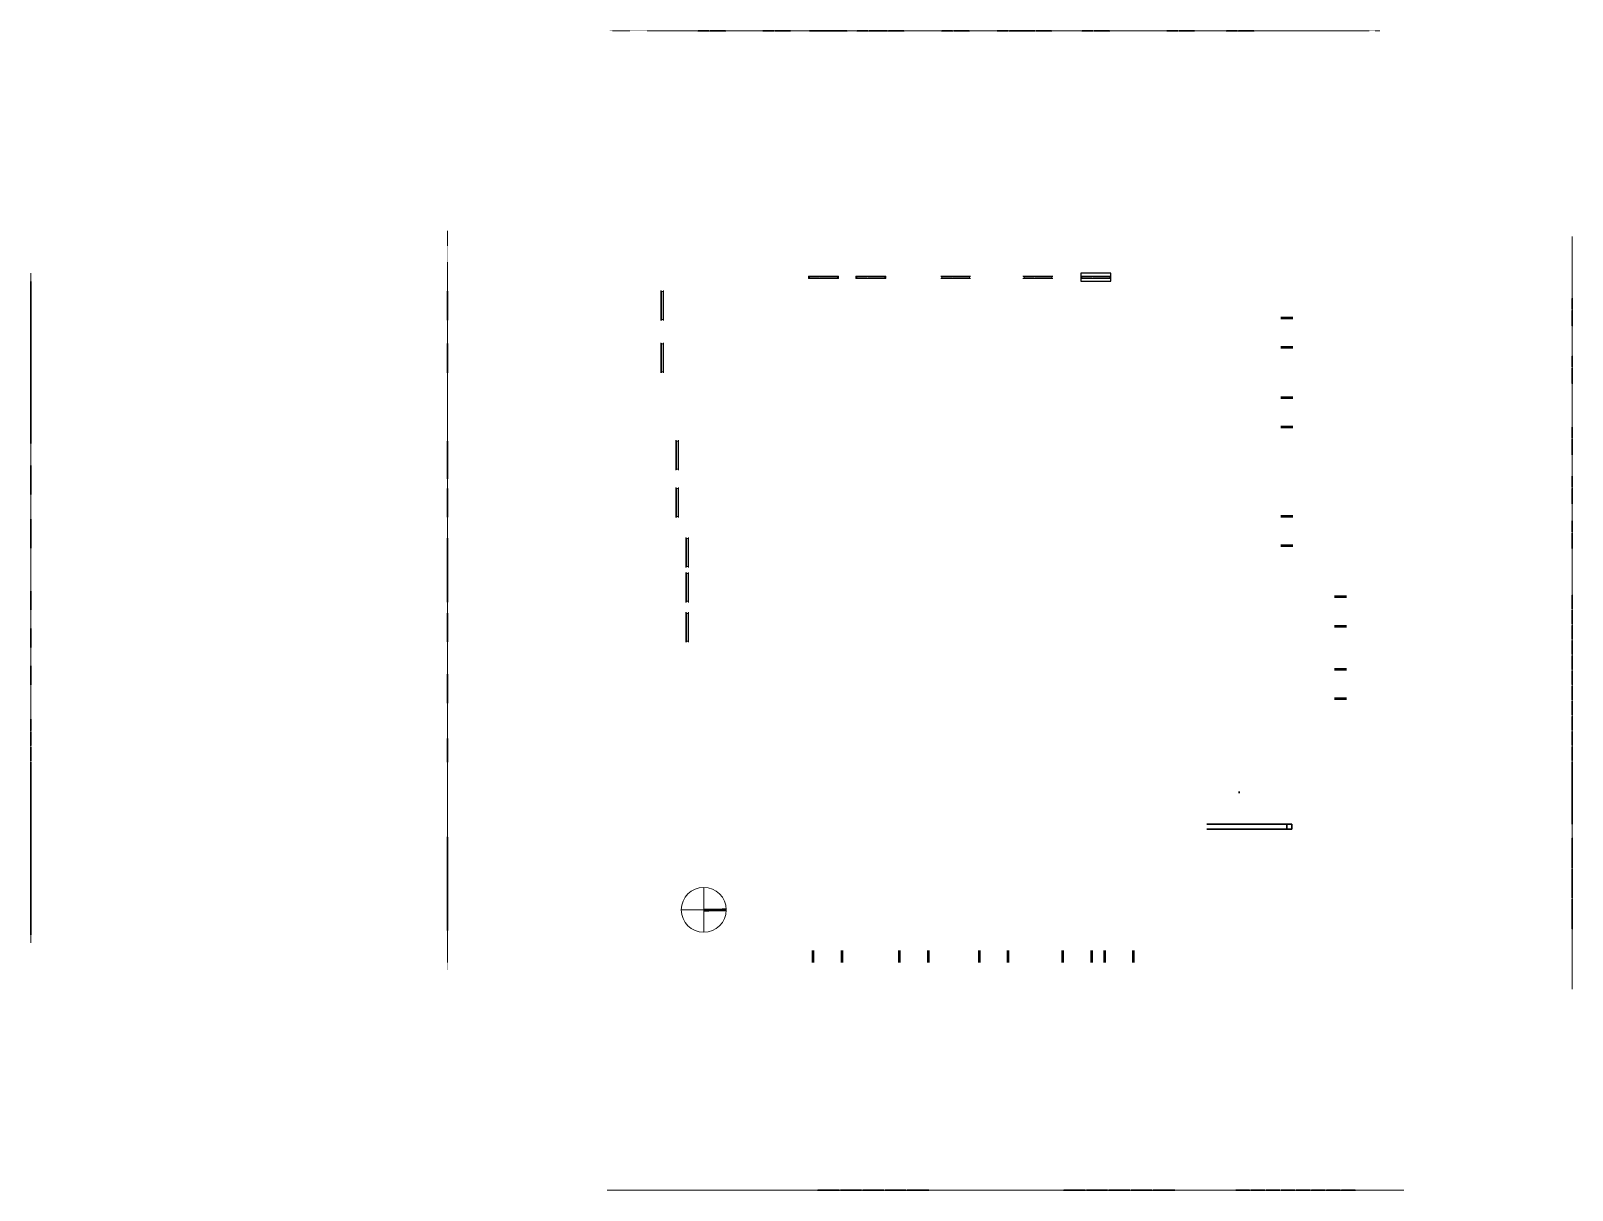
# Model space of a CAD drawing. Header units: inches. Extents: x -3048 to 2593, y -3508 to 2302.
# Drawn here: x -3048 to 660, y -487 to 2302 of the extents above; entities that cross this region are included whole.
import ezdxf

# ---------------------------------------------------------------- set-up
doc = ezdxf.new("R2010")
doc.units = ezdxf.units.IN
doc.header["$MEASUREMENT"] = 0
doc.linetypes.add('Dash 1_16_', pattern=[0.125, 0.0625, -0.0625])
doc.layers.add('3D-Walls', color=1, linetype='Continuous')
for name, color, linetype, lineweight in [('A-CLNG', 13, 'Continuous', 30), ('A-DOOR', 31, 'Continuous', 30), ('A-DOOR-FRAM', 31, 'Continuous', 13), ('A-DOOR-GLAZ', 31, 'Continuous', 50), ('A-FLOR', 140, 'Continuous', 30), ('A-GLAZ', 151, 'Continuous', 30), ('A-ROOF', 132, 'Continuous', 13), ('A-ROOF-OTLN', 132, 'Continuous', 9), ('C-BLDG-PADS', 91, 'Continuous', 30), ('C-NORTH', 7, 'Continuous', 13), ('C-TOPO', 7, 'Dash 1_16_', 9), ('L-SITE-WALL', 31, 'Continuous', 30), ('S-STRS-MBND', 31, 'Continuous', 30)]:
    doc.layers.add(name, color=color, linetype=linetype, lineweight=lineweight)
doc.layers.get('A-DOOR').off()

# ---------------------------------------------------------------- blocks, each defined once
blk = doc.blocks.new('Double-Glass 1 - 72_ x 84_-106700-Level 1 New')
at = {"layer": 'A-DOOR-GLAZ'}
for p, q in [((-35, 42.6), (-35, 13.8)), ((35, 13.8), (35, 42.6))]:
    blk.add_line(p, q, dxfattribs=at)
blk = doc.blocks.new('Golden Proportion - Wood 6_w-135343-Level 1 New')
at = {"layer": 'A-GLAZ', "lineweight": 20}
for p, q in [((-34.8, 3), (-36, 3)), ((-34.8, 1), (-34.8, 3)), ((-32.8, 2.5), (-34.8, 2.5)), ((-34.8, 2.5), (-34.8, 1)), ((-34.8, 1), (-32.8, 1)), ((-33.5, 1), (-34.8, 1)), ((-33.5, -3), (-33.5, 1)), ((-32.8, 1), (-32.8, 2.5)), ((-7.5, 2.5), (-9.5, 2.5)), ((-9.5, 2.5), (-9.5, 1)), ((-9.5, 1), (-7.5, 1)), ((-7.5, 1), (-7.5, 2.5)), ((34.7, 2.5), (32.7, 2.5)), ((32.7, 2.5), (32.7, 1)), ((32.7, 1), (34.7, 1)), ((34.7, 1), (33.5, 1)), ((33.5, 1), (33.5, -3)), ((34.7, 3), (34.7, 1)), ((36, 3), (34.7, 3)), ((34.7, 1), (34.7, 2.5)), ((-36, -3), (-33.5, -3)), ((33.5, -3), (36, -3))]:
    blk.add_line(p, q, dxfattribs=at)
at = {"layer": 'A-GLAZ', "lineweight": 9}
for p, q in [((34.7, 3), (-34.8, 3)), ((-32.8, 2.5), (-9.5, 2.5)), ((-9.5, 1), (-32.8, 1)), ((-7.5, 2.5), (32.7, 2.5)), ((32.7, 1), (-7.5, 1)), ((-33.5, -3), (33.5, -3))]:
    blk.add_line(p, q, dxfattribs=at)
at = {"layer": 'A-GLAZ', "lineweight": 30}
for p, q in [((-9.5, 2), (-32.8, 2)), ((-32.8, 2), (-32.8, 1.5)), ((-32.8, 1.5), (-9.5, 1.5)), ((-9.5, 1.5), (-9.5, 2)), ((32.7, 2), (-7.5, 2)), ((-7.5, 2), (-7.5, 1.5)), ((-7.5, 1.5), (32.7, 1.5)), ((32.7, 1.5), (32.7, 2))]:
    blk.add_line(p, q, dxfattribs=at)
blk = doc.blocks.new('Golden Proportion - Wood 6_w-V3-Level 1 New')
at = {"layer": 'A-GLAZ', "lineweight": 20}
for p, q in [((-34.8, 3), (-36, 3)), ((-36, 3), (-36, -3)), ((-34.8, 1), (-34.8, 3)), ((-32.8, 2.5), (-34.8, 2.5)), ((-34.8, 2.5), (-34.8, 1)), ((-34.8, 1), (-32.8, 1)), ((-33.5, 1), (-34.8, 1)), ((-33.5, -3), (-33.5, 1)), ((-32.8, 1), (-32.8, 2.5)), ((-7.5, 2.5), (-9.5, 2.5)), ((-9.5, 2.5), (-9.5, 1)), ((-9.5, 1), (-7.5, 1)), ((-7.5, 1), (-7.5, 2.5)), ((34.7, 2.5), (32.7, 2.5)), ((32.7, 2.5), (32.7, 1)), ((32.7, 1), (34.7, 1)), ((34.7, 1), (33.5, 1)), ((33.5, 1), (33.5, -3)), ((34.7, 3), (34.7, 1)), ((36, 3), (34.7, 3)), ((34.7, 1), (34.7, 2.5)), ((36, -3), (36, 3)), ((-36, -3), (-33.5, -3)), ((33.5, -3), (36, -3))]:
    blk.add_line(p, q, dxfattribs=at)
at = {"layer": 'A-GLAZ', "lineweight": 9}
for p, q in [((34.7, 3), (-34.8, 3)), ((-32.8, 2.5), (-9.5, 2.5)), ((-9.5, 1), (-32.8, 1)), ((-7.5, 2.5), (32.7, 2.5)), ((32.7, 1), (-7.5, 1)), ((-33.5, -3), (33.5, -3))]:
    blk.add_line(p, q, dxfattribs=at)
at = {"layer": 'A-GLAZ', "lineweight": 30}
for p, q in [((-9.5, 2), (-32.8, 2)), ((-32.8, 2), (-32.8, 1.5)), ((-32.8, 1.5), (-9.5, 1.5)), ((-9.5, 1.5), (-9.5, 2)), ((32.7, 2), (-7.5, 2)), ((-7.5, 2), (-7.5, 1.5)), ((-7.5, 1.5), (32.7, 1.5)), ((32.7, 1.5), (32.7, 2))]:
    blk.add_line(p, q, dxfattribs=at)
blk = doc.blocks.new('Golden Proportion - Wood 6_w-136416-Section 2')
at = {"layer": 'A-GLAZ', "color": 50}
for p, q in [((-322.2, 199.2), (-322.2, 157.3)), ((-322.2, 199.2), (-252.7, 199.2)), ((-320.2, 159.3), (-320.2, 197.2)), ((-320.2, 197.2), (-279.9, 197.2)), ((-279.9, 197.2), (-279.9, 159.3)), ((-277.9, 159.3), (-277.9, 197.2)), ((-277.9, 197.2), (-254.7, 197.2)), ((-254.7, 197.2), (-254.7, 159.3)), ((-252.7, 157.3), (-252.7, 199.2)), ((-322.2, 157.3), (-252.7, 157.3)), ((-279.9, 159.3), (-320.2, 159.3)), ((-254.7, 159.3), (-277.9, 159.3))]:
    blk.add_line(p, q, dxfattribs=at)
blk = doc.blocks.new('Golden Proportion - Wood 4_w-136637-Section 2')
at = {"layer": 'A-GLAZ', "color": 50}
for p, q in [((-20.2, 184.4), (-20.2, 157.2)), ((-20.2, 184.4), (25.3, 184.4)), ((-20.2, 157.2), (25.3, 157.2)), ((-18.2, 159.3), (-18.2, 182.4)), ((-18.2, 182.4), (7.3, 182.4)), ((7.3, 159.3), (-18.2, 159.3)), ((7.3, 182.4), (7.3, 159.3)), ((9.3, 159.3), (9.3, 182.4)), ((9.3, 182.4), (23.3, 182.4)), ((23.3, 159.3), (9.3, 159.3)), ((23.3, 182.4), (23.3, 159.3)), ((25.3, 157.2), (25.3, 184.4))]:
    blk.add_line(p, q, dxfattribs=at)
blk = doc.blocks.new('Golden Proportion - Wood 6_w-135343-South')
at = {"layer": 'A-GLAZ', "color": 8}
for p, q in [((-741.2, 55.2), (-741.2, 13.2)), ((-741.2, 55.2), (-671.7, 55.2)), ((-739.2, 15.2), (-739.2, 53.2)), ((-739.2, 53.2), (-698.9, 53.2)), ((-698.9, 53.2), (-698.9, 15.2)), ((-696.9, 15.2), (-696.9, 53.2)), ((-696.9, 53.2), (-673.7, 53.2)), ((-673.7, 53.2), (-673.7, 15.2)), ((-671.7, 13.2), (-671.7, 55.2)), ((-741.2, 13.2), (-671.7, 13.2)), ((-698.9, 15.2), (-739.2, 15.2)), ((-673.7, 15.2), (-696.9, 15.2))]:
    blk.add_line(p, q, dxfattribs=at)
blk = doc.blocks.new('Double-Glass 1 - 72_ x 84_-106700-West')
at = {"layer": 'A-DOOR-FRAM', "color": 8}
for p in [(-673.9, 0), (-672.9, 87)]:
    blk.add_line(p, (-673.9, 87), dxfattribs=at)

msp = doc.modelspace()

# ---------------------------------------------------------------- linework, layer by layer
at = {"layer": '3D-Walls'}
msp.add_lwpolyline([(-522, 1699.7), (-450, 1699.7), (-450, 1719.2), (-522, 1719.2)], close=True, dxfattribs=at)
at = {"layer": 'A-CLNG', "extrusion": (-1, 0, 6.12323e-17)}
for p, q in [((-3048.4, 1309.5, 111.1), (-3048.4, 1699, 111.1)), ((-3048.4, 1320.9, 234.6), (-3048.4, 1698.9, 234.6)), ((-3048.4, 1698.9, 232.3), (-3048.4, 1309.4, 232.3)), ((-3048.4, 1698.9, 107.9), (-3048.4, 1309.5, 107.9)), ((-3048.4, 127.2, 107.9), (-3048.4, 523.1, 107.1)), ((-3048.4, 523, 111.1), (-3048.4, 127.2, 111.1))]:
    msp.add_line(p, q, dxfattribs=at)
at = {"layer": 'A-FLOR', "extrusion": (-1, 0, 6.12323e-17)}
for p, q in [((-3048.4, 1699, 120.1), (-3048.4, 1309.4, 120.1)), ((-3048.4, 1699, 117.1), (-3048.4, 1309.4, 117.1)), ((-3048.4, 542.9, 120.1), (-3048.4, 127.2, 120.1)), ((-3048.4, 542.7, 121), (-3048.4, 542.7, 111.1)), ((-3048.4, 127.2, 117.1), (-3048.4, 523.1, 117.1))]:
    msp.add_line(p, q, dxfattribs=at)
at = {"layer": 'A-FLOR', "extrusion": (1, 0, -1.83697e-16)}
for p, q in [((659.8, 393.5, 113.3), (659.8, 543.5, 113.3)), ((659.8, 393.5, 106.7), (659.8, 543.5, 106.7)), ((659.8, 393.5, 100.1), (659.8, 543.5, 100.1)), ((659.8, 393.5, 93.4), (659.8, 543.5, 93.4)), ((659.8, 393.5, 86.8), (659.8, 543.5, 86.8)), ((659.8, 393.5, 80.2), (659.8, 543.5, 80.2)), ((659.8, 393.5, 73.6), (659.8, 543.5, 73.6)), ((659.8, 393.5, 67), (659.8, 543.5, 67)), ((659.8, 393.5, 60.4), (659.8, 543.5, 60.4)), ((659.8, 393.5, 53.8), (659.8, 543.5, 53.8)), ((659.8, 393.5, 47.1), (659.8, 543.5, 47.1)), ((659.8, 393.5, 40.5), (659.8, 543.5, 40.5)), ((659.8, 393.5, 33.9), (659.8, 543.5, 33.9)), ((659.8, 393.5, 27.3), (659.8, 543.5, 27.3)), ((659.8, 393.5, 20.7), (659.8, 543.5, 20.7)), ((659.8, 393.5, 13.1), (659.8, 543.5, 13.1)), ((659.8, 393.5, 6.5), (659.8, 543.5, 6.5)), ((659.8, 393.5, 121), (659.8, 543.5, 121))]:
    msp.add_line(p, q, dxfattribs=at)
at = {"layer": 'A-GLAZ', "extrusion": (-1, 0, 6.12323e-17)}
for p, q in [((-3048.4, 1296, 156.2), (-3048.4, 1296, 200.5)), ((-3048.4, 1293, 200.5), (-3048.4, 1293, 156.2)), ((-2046.3, 599.9, 247.5), (-2046.3, 582.6, 247.5)), ((-2046.3, 582.6, 230), (-2046.3, 599.7, 230)), ((-2046.3, 599.7, 226.8), (-2046.3, 542.7, 226.8)), ((-2046.3, 582.6, 247.5), (-2046.3, 582.6, 230)), ((-2046.3, 576.7, 310.8), (-2046.3, 542.7, 310.8)), ((-2046.3, 546.2, 307.4), (-2046.3, 572.8, 307.4)), ((-2046.3, 552.1, 290.1), (-2046.3, 546.2, 290.1)), ((-2046.3, 548.1, 286.7), (-2046.3, 542.7, 286.7)), ((-2046.3, 546.2, 290.1), (-2046.3, 546.2, 307.4)), ((-2046.3, 544.7, 310.8), (-2046.3, 544.7, 286.7))]:
    msp.add_line(p, q, dxfattribs=at)
at = {"layer": 'A-GLAZ', "extrusion": (0, 1, -1.83697e-16), "elevation": 2302.4}
for points in [[(1417.2, 197.5), (1443.3, 197.5), (1443.3, 159.1), (1417.2, 159.1)], [(1377.1, 197.5), (1414.2, 197.5), (1414.2, 159.1), (1377.1, 159.1)], [(1261.1, 197.5), (1287.1, 197.5), (1287.1, 159.1), (1261.1, 159.1)], [(1221, 197.5), (1258.1, 197.5), (1258.1, 159.1), (1221, 159.1)], [(1148.9, 76.2), (1174.9, 76.2), (1174.9, 37.8), (1148.9, 37.8)], [(1125, 197.5), (1151, 197.5), (1151, 159.1), (1125, 159.1)], [(1108.7, 76.2), (1145.9, 76.2), (1145.9, 37.8), (1108.7, 37.8)], [(1084.9, 197.5), (1122, 197.5), (1122, 159.1), (1084.9, 159.1)], [(1034.7, 76.2), (1060.7, 76.2), (1060.7, 37.8), (1034.7, 37.8)], [(994.6, 76.2), (1031.7, 76.2), (1031.7, 37.8), (994.6, 37.8)], [(988.2, 197.5), (1014.2, 197.5), (1014.2, 159.1), (988.2, 159.1)], [(948.1, 197.5), (985.2, 197.5), (985.2, 159.1), (948.1, 159.1)], [(830.8, 197.5), (856.8, 197.5), (856.8, 159.1), (830.8, 159.1)], [(830.8, 76.2), (856.8, 76.2), (856.8, 37.8), (830.8, 37.8)], [(790.7, 197.5), (827.8, 197.5), (827.8, 159.1), (790.7, 159.1)], [(790.7, 76.2), (827.8, 76.2), (827.8, 37.8), (790.7, 37.8)], [(697.2, 197.5), (723.3, 197.5), (723.3, 159.1), (697.2, 159.1)], [(657.1, 197.5), (694.2, 197.5), (694.2, 159.1), (657.1, 159.1)], [(632.6, 76.2), (658.6, 76.2), (658.6, 37.8), (632.6, 37.8)], [(592.5, 76.2), (629.6, 76.2), (629.6, 37.8), (592.5, 37.8)], [(493.1, 197.5), (519.1, 197.5), (519.1, 159.1), (493.1, 159.1)], [(493.1, 76.2), (519.1, 76.2), (519.1, 37.8), (493.1, 37.8)], [(453, 197.5), (490.1, 197.5), (490.1, 159.1), (453, 159.1)], [(453, 76.2), (490.1, 76.2), (490.1, 37.8), (453, 37.8)], [(289.1, 197.5), (315.1, 197.5), (315.1, 159.1), (289.1, 159.1)], [(249, 197.5), (286.1, 197.5), (286.1, 159.1), (249, 159.1)], [(146, 197.5), (172, 197.5), (172, 159.1), (146, 159.1)], [(105.9, 197.5), (143, 197.5), (143, 159.1), (105.9, 159.1)]]:
    msp.add_lwpolyline(points, close=True, dxfattribs=at)
at = {"layer": 'A-GLAZ', "extrusion": (-1, 0, 6.12323e-17)}
for points, elevation in [([(-1657.8, 157.9), (-1631.8, 157.9), (-1631.8, 196.3), (-1657.8, 196.3)], 3048.4), ([(-1628.8, 157.9), (-1591.7, 157.9), (-1591.7, 196.3), (-1628.8, 196.3)], 3048.4), ([(-1519, 157.9), (-1492.9, 157.9), (-1492.9, 196.3), (-1519, 196.3)], 3048.4), ([(-1489.9, 157.9), (-1453, 157.9), (-1453, 196.3), (-1489.9, 196.3)], 3048.4), ([(-1347.9, 196.3), (-1321.8, 196.3), (-1321.8, 157.9), (-1347.9, 157.9)], 3048.4), ([(-646.2, 247.5), (-618.9, 247.5), (-618.9, 230), (-646.2, 230)], 3048.4), ([(-615.5, 247.5), (-582.6, 247.5), (-582.6, 230), (-615.5, 230)], 3048.4), ([(-579.2, 247.5), (-546.2, 247.5), (-546.2, 230), (-579.2, 230)], 3048.4), ([(-579.2, 230), (-546.2, 230), (-546.2, 247.5), (-579.2, 247.5)], 2046.3), ([(-359.5, 159.1), (-288, 159.1), (-288, 224), (-359.5, 206.3)], 3048.4), ([(-362.5, 208.6), (-362.5, 156.2), (-137.8, 156.2), (-137.8, 264.7)], 2046.3), ([(-359.5, 206.3), (-359.5, 159.1), (-288, 159.1), (-288, 224)], 2046.3), ([(-285, 159.1), (-215.3, 159.1), (-215.3, 242.3), (-285, 224.9)], 3048.4), ([(-285, 159.1), (-215.3, 159.1), (-215.3, 242.3), (-285, 224.9)], 2046.3), ([(-212.3, 243), (-212.3, 159.1), (-140.8, 159.1), (-140.8, 260.9)], 3048.4), ([(-212.3, 159.1), (-140.8, 159.1), (-140.8, 260.9), (-212.3, 243)], 2046.3)]:
    msp.add_lwpolyline(points, close=True, dxfattribs=dict(at, elevation=elevation))
at = {"layer": 'A-GLAZ', "extrusion": (1, 0, -1.83697e-16), "elevation": 659.8}
for points in [[(1632.6, 157.7), (1658.6, 157.7), (1658.6, 196.3), (1632.6, 196.3)], [(1592.5, 157.7), (1629.6, 157.7), (1629.6, 196.3), (1592.5, 196.3)], [(1493.7, 157.7), (1519.7, 157.7), (1519.7, 196.3), (1493.7, 196.3)], [(1453.6, 157.7), (1490.7, 157.7), (1490.7, 196.3), (1453.6, 196.3)], [(1322.6, 157.7), (1348.6, 157.7), (1348.6, 196.3), (1322.6, 196.3)], [(1282.5, 157.7), (1319.6, 157.7), (1319.6, 196.3), (1282.5, 196.3)], [(1204.6, 157.7), (1230.6, 157.7), (1230.6, 196.3), (1204.6, 196.3)], [(1164.5, 157.7), (1201.6, 157.7), (1201.6, 196.3), (1164.5, 196.3)], [(1097.1, 157.7), (1123.1, 157.7), (1123.1, 196.3), (1097.1, 196.3)], [(1057, 157.7), (1094.1, 157.7), (1094.1, 196.3), (1057, 196.3)], [(911.7, 289.9), (944.8, 289.9), (944.8, 307.4), (911.7, 307.4)], [(875.2, 289.9), (908.3, 289.9), (908.3, 307.4), (875.2, 307.4)], [(838.7, 289.9), (871.8, 289.9), (871.8, 307.4), (838.7, 307.4)], [(802.3, 289.9), (835.3, 289.9), (835.3, 307.4), (802.3, 307.4)], [(765.8, 289.9), (798.9, 289.9), (798.9, 307.4), (765.8, 307.4)], [(729.3, 289.9), (762.4, 289.9), (762.4, 307.4), (729.3, 307.4)], [(692.8, 289.9), (725.9, 289.9), (725.9, 307.4), (692.8, 307.4)], [(656.3, 289.9), (689.4, 289.9), (689.4, 307.4), (656.3, 307.4)], [(619.9, 289.9), (652.9, 289.9), (652.9, 307.4), (619.9, 307.4)], [(583.4, 289.9), (616.5, 289.9), (616.5, 307.4), (583.4, 307.4)], [(546.9, 289.9), (580, 289.9), (580, 307.4), (546.9, 307.4)], [(288.8, 158.9), (360.2, 158.9), (360.2, 206.1), (288.8, 224)], [(216, 158.9), (285.8, 158.9), (285.8, 224.9), (216, 242.3)], [(141.6, 158.9), (213, 158.9), (213, 243), (141.6, 260.9)]]:
    msp.add_lwpolyline(points, close=True, dxfattribs=at)
at = {"layer": 'A-GLAZ', "extrusion": (-1, 0, 6.12323e-17), "elevation": 3048.4}
for points in [[(-1309.5, 196.3), (-1318.9, 196.3), (-1318.9, 157.9), (-1309.5, 157.9)], [(-572.8, 307.4), (-546.2, 307.4), (-546.2, 290.1), (-552.1, 290.1)]]:
    msp.add_lwpolyline(points, dxfattribs=at)
at = {"layer": 'A-GLAZ', "extrusion": (0, -1, 6.12323e-17), "elevation": 487.1}
for points in [[(-1155.1, 123.1), (-1103.3, 123.1), (-1103.3, 214.2), (-1155.1, 214.2)], [(-1100.3, 123.1), (-1050, 123.1), (-1050, 214.2), (-1100.3, 214.2)], [(-1047, 123.1), (-996.4, 123.1), (-996.4, 214.2), (-1047, 214.2)], [(-993.4, 123.1), (-943.1, 123.1), (-943.1, 214.2), (-993.4, 214.2)], [(-940.1, 123.1), (-888.3, 123.1), (-888.3, 214.2), (-940.1, 214.2)], [(-563.4, 123.1), (-511.5, 123.1), (-511.5, 214.2), (-563.4, 214.2)], [(-508.5, 123.1), (-458.2, 123.1), (-458.2, 214.2), (-508.5, 214.2)], [(-455.2, 123.1), (-404.6, 123.1), (-404.6, 214.2), (-455.2, 214.2)], [(-401.6, 123.1), (-351.3, 123.1), (-351.3, 214.2), (-401.6, 214.2)], [(-348.3, 123.1), (-296.5, 123.1), (-296.5, 214.2), (-348.3, 214.2)], [(-149.3, 289.9), (-116.2, 289.9), (-116.2, 307.4), (-149.3, 307.4)], [(-113, 289.9), (-79.9, 289.9), (-79.9, 307.4), (-113, 307.4)], [(-76.7, 289.9), (-43.7, 289.9), (-43.7, 307.4), (-76.7, 307.4)], [(-40.3, 289.9), (-7.2, 289.9), (-7.2, 307.4), (-40.3, 307.4)], [(-4, 289.9), (29.1, 289.9), (29.1, 307.4), (-4, 307.4)], [(32.3, 289.9), (65.3, 289.9), (65.3, 307.4), (32.3, 307.4)], [(68.5, 289.9), (101.6, 289.9), (101.6, 307.4), (68.5, 307.4)], [(104.8, 289.9), (137.9, 289.9), (137.9, 307.4), (104.8, 307.4)]]:
    msp.add_lwpolyline(points, close=True, dxfattribs=at)
at = {"layer": 'A-ROOF', "extrusion": (0, 1, -1.83697e-16)}
for p, q in [((-335.9, 2302.4, 330.5), (-302.8, 2302.4, 372.1)), ((-302.8, 2302.4, 360.1), (-326.3, 2302.4, 330.5)), ((84, 2302.4, 633.4), (-302.8, 2302.4, 657.3)), ((83.8, 2302.4, 519.3), (-302.8, 2302.4, 543.4)), ((-302.6, 2302.4, 546.3), (84, 2302.4, 522.2)), ((83.9, 2302.4, 432), (171.3, 2302.4, 322.8)), ((171.3, 2302.4, 310.8), (83.9, 2302.4, 420.1)), ((171.3, 2302.4, 322.8), (171.3, 2302.4, 310.8))]:
    msp.add_line(p, q, dxfattribs=at)
at = {"layer": 'A-ROOF', "extrusion": (1, 0, -1.83697e-16)}
for p, q in [((659.8, 1807.9), (659.8, -3.1)), ((659.8, 1011.1, 519), (659.8, 1011.1, 546.1)), ((659.8, 1011.1, 546.1), (659.8, 963.5, 546.1)), ((659.8, 963.5, 522), (659.8, 1011.1, 522)), ((659.8, 978.5, 322.8), (659.8, 978.5, 432)), ((659.8, 978.5, 432), (659.8, 650.2, 432)), ((659.8, 963.5, 546.1), (659.8, 925.1, 525.2)), ((659.8, 925.1, 501.1), (659.8, 963.5, 522)), ((659.8, 963.5, 546.1), (659.8, 963.5, 519)), ((659.8, 925.1, 525.2), (659.8, 925.1, 522.2)), ((659.8, 925.1, 522.2), (659.8, 924.3, 516.7)), ((659.8, 913.4, 491.7), (659.8, 925.1, 491.7)), ((659.8, 925.1, 491.7), (659.8, 925.1, 498.1)), ((659.8, 925.1, 498.1), (659.8, 924.2, 492.6)), ((659.8, 925.1, 498.1), (659.8, 925.1, 522.2)), ((659.8, 924.3, 516.7), (659.8, 914.1, 516.7)), ((659.8, 924.3, 516.7), (659.8, 924.1, 492.6)), ((659.8, 924.2, 492.6), (659.8, 914.3, 492.6)), ((659.8, 914.3, 492.6), (659.8, 913.4, 498.1)), ((659.8, 914.1, 516.7), (659.8, 914.3, 492.6)), ((659.8, 914.1, 516.7), (659.8, 913.4, 522.2)), ((659.8, 913.4, 522.2), (659.8, 913.4, 525.2)), ((659.8, 913.4, 525.2), (659.8, 650.2, 657.1)), ((659.8, 650.2, 633.2), (659.8, 913.4, 501.1)), ((659.8, 913.4, 522.2), (659.8, 913.4, 491.7)), ((659.8, 650.2, 432), (659.8, 520.5, 322.8)), ((659.8, 650.2, 657.1), (659.8, 650.2, 630.2)), ((659.8, 543.5, 282), (659.8, 520.5, 262.6)), ((659.8, 520.5, 250.7), (659.8, 543.5, 270.1)), ((659.8, 520.5, 250.7), (659.8, 543.5, 250.7)), ((659.8, 520.5, 262.6), (659.8, 520.5, 250.7)), ((659.8, 393.5, 243), (659.8, 393.5, 254.9))]:
    msp.add_line(p, q, dxfattribs=at)
at = {"layer": 'A-ROOF', "extrusion": (-1, 0, 6.12323e-17)}
for p, q in [((-3048.4, 1010.3, 330.2), (-3048.4, 1719.4, 330.2)), ((-3048.4, 1289.9, 240), (-3048.4, 1719.4, 330.2)), ((-3048.4, 1719.3, 318.1), (-3048.4, 1719.4, 330.2)), ((-3048.4, 1719.3, 318.3), (-3048.4, 1289.9, 228.1)), ((-2046.3, 1719.2, 319.2), (-2046.3, 1719.2)), ((-2046.3, 1718.4, 330.5), (-2046.3, 1717.1, 330.2)), ((-2046.3, 1443.5, 330.2), (-2046.3, 1443.5, -2.1)), ((-3048.4, 1019.5, 228.1), (-3048.4, 1290.1, 228.1)), ((-3048.4, 1289.9, 232.5), (-3048.4, 1289.9, 240)), ((-3048.4, 668.8, 193.5), (-3048.4, 1019.4, 193.5)), ((-3048.4, 1019.4, 193.5), (-3048.4, 1019.4, 194.3)), ((-3048.4, 1010.4, 257.7), (-3048.4, 698.9, 257.7)), ((-3048.4, 1010.4, 543.4), (-3048.4, 1010.4, 546.3)), ((-3048.4, 1010.4, 546.3), (-3048.4, 962.8, 546.3)), ((-3048.4, 962.8, 546.3), (-3048.4, 924.4, 525.4)), ((-3048.4, 924.4, 525.4), (-3048.4, 924.4, 522.5)), ((-3048.4, 912.7, 522.5), (-3048.4, 912.7, 525.4)), ((-3048.4, 912.7, 525.4), (-3048.4, 649.4, 657.3)), ((-3048.4, 698.9, 250.7), (-3048.4, 698.9, 372.1)), ((-3048.4, 698.9, 372.1), (-3048.4, 649.4, 372.1)), ((-3048.4, 519.7, 262.8), (-3048.4, 698.9, 262.8)), ((-3048.4, 698.9, 250.7), (-3048.4, 519.7, 250.7)), ((-3048.4, 668.8, 193.5), (-3048.4, 668.8, 250.7)), ((-3048.4, 649.4, 654.3), (-3048.4, 649.4, 657.3)), ((-3048.4, 649.4, 432.2), (-3048.4, 519.7, 322.8)), ((-3048.4, 519.7, 310.8), (-3048.4, 649.4, 420.3)), ((-3048.4, 649.4, 372.1), (-3048.4, 519.7, 262.8)), ((-3048.4, 519.7, 310.8), (-3048.4, 542.7, 310.8)), ((-3048.4, 519.7, 322.8), (-3048.4, 519.7, 310.8)), ((-3048.4, 519.7, 250.7), (-3048.4, 519.7, 262.8))]:
    msp.add_line(p, q, dxfattribs=at)
at = {"layer": 'A-ROOF', "extrusion": (0, -1, 6.12323e-17)}
for p, q in [((-1661.8, -487.1), (255, -487.1)), ((-1245.2, -487.1, 277.8), (-1539.1, -487.1, 330)), ((-1539.1, -487.1, 330), (-1539.1, -487.1, 318.1)), ((-1539.1, -487.1, 330), (-1245.2, -487.1, 330)), ((-1503.3, -487.1, 311.7), (-1503.3, -487.1, 323.6)), ((-1479.2, -487.1, 307.4), (-1479.2, -487.1, 319.4)), ((-1254.1, -487.1, 267.3), (-1254.1, -487.1, 279.4)), ((-1245.2, -487.1, 265.8), (-1245.2, -487.1, 277.8)), ((-1245.2, -487.1, 277.8), (-1245.2, -487.1, 330)), ((-1245.2, -487.1, 330), (-336.3, -487.1, 330)), ((-339.4, -487.1, 326.2), (-1245.2, -487.1, 326.2)), ((-218.8, -487.1, 326.2), (-339.4, -487.1, 326.2)), ((-339.4, -487.1, 326.2), (-302.7, -487.1, 372.1)), ((-302.7, -487.1, 372.1), (-182.6, -487.1, 372.1)), ((-302.4, -487.1, 657.1), (-302.7, -487.1, 654.1)), ((84.1, -487.1, 633.2), (-302.4, -487.1, 657.1)), ((-218.8, -487.1, 314.2), (-218.8, -487.1, 326.2)), ((-182.6, -487.1, 322.8), (-182.6, -487.1, 432)), ((-182.6, -487.1, 432), (83.9, -487.1, 432)), ((83.9, -487.1, 432), (171.4, -487.1, 322.8)), ((83.9, -487.1, 630.2), (84.1, -487.1, 633.2))]:
    msp.add_line(p, q, dxfattribs=at)
at = {"layer": 'A-ROOF', "extrusion": (1, 0, -1.83697e-16), "elevation": 659.8}
for points in [[(1719.2, 318.1), (1011.1, 318.1), (1011.1, 330), (1719.2, 330)], [(978.5, 310.6), (520.5, 310.6), (520.5, 322.8), (978.5, 322.8)], [(459, 226.6), (459, 238.5), (108.5, 326.2), (108.5, 314.2)]]:
    msp.add_lwpolyline(points, close=True, dxfattribs=at)
at = {"layer": 'A-ROOF', "extrusion": (-1, 0, 6.12323e-17), "elevation": 3048.4}
msp.add_lwpolyline([(-458.3, 226.6), (-107.8, 314.5), (-107.8, 326.4), (-458.3, 238.7)], close=True, dxfattribs=at)
at = {"layer": 'A-ROOF', "extrusion": (0, -1, 6.12323e-17), "elevation": 487.1}
msp.add_lwpolyline([(-218.8, 314.2), (-1245.2, 314.2)], dxfattribs=at)
for points in [[(-218.8, 250.7), (-152.7, 250.7), (-152.7, 262.6), (-218.8, 262.6)], [(-182.6, 310.6), (171.4, 310.6), (171.4, 322.8), (-182.6, 322.8)]]:
    msp.add_lwpolyline(points, close=True, dxfattribs=at)
at = {"layer": 'A-ROOF-OTLN', "extrusion": (0, 1, -1.83697e-16)}
for p, q in [((-1539.9, 2302.4, 330.2), (-1539.1, 2302.4, 330.2)), ((-1539.1, 2302.4, 318.9), (-1539.9, 2302.4, 318.9)), ((-1539.9, 2302.4, 318.9), (-1539.9, 2302.4, 330.2)), ((-1539.1, 2302.4, 318.8), (-1539.2, 2302.4, 318.8)), ((-1539.2, 2302.4, 318.8), (-1539.2, 2302.4, 318.9)), ((-1539.1, 2302.4, 318.8), (-1539.2, 2302.4, 318.8)), ((-44.5, 2302.4, 330.5), (-1539.1, 2302.4, 330.5)), ((-1539.1, 2302.4, 319.2), (-44.5, 2302.4, 319.2)), ((-44.5, 2302.4, 319.2), (-44.5, 2302.4, 330.5))]:
    msp.add_line(p, q, dxfattribs=at)
at = {"layer": 'A-ROOF-OTLN', "extrusion": (-1, 0, 6.12323e-17)}
for p, q in [((-2046.3, 1719.2, 330.5), (-2046.3, 1719.2, 319.2)), ((-2046.3, 1719.2, 319.2), (-2046.3, 1718.4, 319.2)), ((-2046.3, 1719.2, 330.5), (-2046.3, 1010.3, 330.5)), ((-2046.3, 1718.4, 330.2), (-2046.3, 1442.8, 330.2)), ((-2046.3, 1443.5, 318.9), (-2046.3, 1718.4, 318.9)), ((-2046.3, 1443.5, 318.8), (-2046.3, 1442.8, 318.8)), ((-2046.3, 1440.4, 312.4), (-2046.3, 1443.5, 318.8)), ((-2046.3, 1442.8, 318.8), (-2046.3, 1442.8, 330.2)), ((-2046.3, 1442.8, 330.2), (-2046.3, 1439.7, 323.8)), ((-2046.3, 1439.7, 312.4), (-2046.3, 1442.8, 318.8)), ((-2046.3, 1439.7, 312.4), (-2046.3, 1440.4, 312.4)), ((-2046.3, 1439.7, 323.8), (-2046.3, 1090.9, 323.8)), ((-2046.3, 1091.6, 312.5), (-2046.3, 1439.7, 312.5)), ((-2046.3, 1439.7, 312.5), (-2046.3, 1439.7, 312.4)), ((-3048.4, 1289.9, 240), (-3048.4, 1019.4, 240)), ((-2046.3, 1091.6, 312.4), (-2046.3, 1090.9, 312.4)), ((-2046.3, 1089.5, 308.1), (-2046.3, 1091.6, 312.4)), ((-2046.3, 1090.9, 312.4), (-2046.3, 1090.9, 323.8)), ((-2046.3, 1090.9, 323.8), (-2046.3, 1088.8, 319.5)), ((-2046.3, 1088.8, 308.1), (-2046.3, 1090.9, 312.4)), ((-2046.3, 1088.8, 308.1), (-2046.3, 1089.5, 308.1)), ((-2046.3, 1088.8, 319.5), (-2046.3, 610.8, 319.5)), ((-2046.3, 611.6, 308.3), (-2046.3, 1088.8, 308.3)), ((-2046.3, 1088.8, 308.3), (-2046.3, 1088.8, 308.1)), ((-3048.4, 1020.2, 239.8), (-3048.4, 1020.2, 194.3)), ((-3048.4, 1020.2, 194.3), (-3048.4, 1019.4, 194.3)), ((-3048.4, 1020.2, 206), (-3048.4, 668.1, 206)), ((-3048.4, 1019.4, 194.3), (-3048.4, 1019.4, 240)), ((-3048.4, 668.8, 194.7), (-3048.4, 1019.4, 194.7)), ((-2046.3, 1010.3, 543), (-2046.3, 1010.3, 546.3)), ((-2046.3, 1010.3, 546.3), (-2046.3, 962.8, 546.3)), ((-2046.3, 962.8, 546.3), (-2046.3, 962.6, 543)), ((-2046.3, 962.8, 546.3), (-2046.3, 924.4, 525.4)), ((-2046.3, 924.4, 525.4), (-2046.3, 924.4, 520.7)), ((-2046.3, 912.6, 520.7), (-2046.3, 912.7, 525.4)), ((-2046.3, 912.7, 525.4), (-2046.3, 649.4, 657.3)), ((-2046.3, 649.4, 372.1), (-2046.3, 698.9, 372.1)), ((-2046.3, 698.9, 372.1), (-2046.3, 698.9, 319.6)), ((-2046.3, 649.4, 654.3), (-2046.3, 649.4, 657.3)), ((-2046.3, 649.4, 372.1), (-2046.3, 519.7, 262.8)), ((-2046.3, 649.4, 420.3), (-2046.3, 519.7, 310.8)), ((-2046.3, 519.7, 322.8), (-2046.3, 649.4, 432.2)), ((-2046.3, 611.6, 279.6), (-2046.3, 599, 279.6)), ((-2046.3, 599.7, 268.3), (-2046.3, 611.6, 268.3)), ((-2046.3, 611.6, 308.1), (-2046.3, 610.8, 308.1)), ((-2046.3, 611.6, 307.6), (-2046.3, 610.8, 308.1)), ((-2046.3, 610.8, 308.1), (-2046.3, 610.8, 319.5)), ((-2046.3, 519.7, 250.7), (-2046.3, 599.9, 250.7)), ((-2046.3, 599.9, 262.8), (-2046.3, 519.7, 262.8)), ((-2046.3, 599.7, 268.1), (-2046.3, 599, 268.1)), ((-2046.3, 599.7, 267.4), (-2046.3, 599, 268.1)), ((-2046.3, 599, 268.1), (-2046.3, 599, 279.6)), ((-2046.3, 519.7, 262.8), (-2046.3, 519.7, 250.7)), ((-2046.3, 519.7, 310.8), (-2046.3, 519.7, 322.8)), ((-2046.3, 92.5, 318.8), (-2046.3, 458.3, 227.3)), ((-2046.3, 458.3, 238.9), (-2046.3, 399, 253.7)), ((-2046.3, 399, 253.9), (-2046.3, 399, 242.6)), ((-2046.3, 399, 242.6), (-2046.3, 398.3, 242.6)), ((-2046.3, 398.3, 253.9), (-2046.3, 399, 253.9)), ((-2046.3, 398.3, 253.9), (-2046.3, 92.5, 330.4)), ((-2046.3, 91.7, 330.4), (-2046.3, 92.5, 330.4)), ((-2046.3, 92.5, 319.1), (-2046.3, 91.7, 319.1)), ((-2046.3, 91.7, 319.1), (-2046.3, 91.7, 330.4))]:
    msp.add_line(p, q, dxfattribs=at)
at = {"layer": 'C-BLDG-PADS', "extrusion": (-1, 0, 6.12323e-17)}
for p, q in [((-3048.4, 1698.9, -11.9), (-3048.4, 1309.4, -11.9)), ((-3048.4, 1309.4, -0.3), (-3048.4, 1698.9, -0.3)), ((-3048.4, 1698.9), (-3048.4, 1698.9, -11.9)), ((-3048.4, 1309.4, -11.9), (-3048.4, 1309.4, 4.3)), ((-3048.4, 523, -11.9), (-3048.4, 127, -11.9)), ((-3048.4, 127), (-3048.4, 523)), ((-3048.4, 523), (-3048.4, 523, -11.9))]:
    msp.add_line(p, q, dxfattribs=at)
at = {"layer": 'C-NORTH'}
for p, q in [((-1429.5, 241.4), (-1429.5, 133.4)), ((-1483.5, 187.4), (-1429.5, 187.4))]:
    msp.add_line(p, q, dxfattribs=at)
at = {"layer": 'C-NORTH', "const_width": 6.75}
msp.add_lwpolyline([(-1429.5, 186.6), (-1375.5, 187.4)], dxfattribs=at)
at = {"layer": 'C-NORTH'}
msp.add_circle((-1429.5, 187.4), 54, dxfattribs=at)
at = {"layer": 'C-TOPO', "extrusion": (0, 1, -1.83697e-16)}
msp.add_line((197.3, 2302.4), (-1655.7, 2302.4), dxfattribs=at)
at = {"layer": 'C-TOPO', "extrusion": (-1, 0, 6.12323e-17)}
for p, q in [((-2046.3, 43.1), (-2046.3, 1820.9)), ((-3048.4, 1313.9, -11.9), (-3048.4, 1694.4, -11.9)), ((-3048.4, 1267.7, 120.3), (-3048.4, 1290.1, 120.1)), ((-3048.4, 542.5, 121), (-3048.4, 669, 121)), ((-2046.3, 600.8, 14.9), (-2046.3, 611.7, 11.9)), ((-2046.3, 611.7, 11.9), (-2046.3, 341.8, 11.9)), ((-2046.3, 599.7, 120), (-2046.3, 600.8, 14.9)), ((-2046.3, 599.9, 120.1), (-2046.3, 398.3, 120.1)), ((-2046.3, 599.9, 24.1), (-2046.3, 361, 24.1)), ((-3048.4, 452.3, -11.9), (-3048.4, 518.5, -11.9)), ((-2046.3, 398.5, 41.6), (-2046.3, 370.4, 29.2)), ((-2046.3, 370.4, 29.2), (-2046.3, 356.2, 21.1)), ((-2046.3, 356.2, 21.1), (-2046.3, 346.6, 15)), ((-2046.3, 346.6, 15), (-2046.3, 332, 5.3)), ((-2046.3, 332, 5.3), (-2046.3, 324.4))]:
    msp.add_line(p, q, dxfattribs=at)
at = {"layer": 'C-TOPO', "extrusion": (0, -1, 6.12323e-17)}
for p, q in [((-1303, -487.1, 4.5), (-1307.7, -487.1, 0.2)), ((-1287.8, -487.1, 17.9), (-1303, -487.1, 4.5)), ((-1245.6, -487.1, 11.9), (-1294.6, -487.1, 11.9)), ((-1267.7, -487.1, 34.1), (-1287.8, -487.1, 17.9)), ((-1245.4, -487.1, 23.9), (-1280.4, -487.1, 23.9)), ((-1254.3, -487.1, 43.9), (-1267.7, -487.1, 34.1)), ((-1245.2, -487.1, 50.1), (-1254.3, -487.1, 43.9)), ((-1245.2, -487.1, 50.1), (-1245.2, -487.1))]:
    msp.add_line(p, q, dxfattribs=at)
at = {"layer": 'C-TOPO', "extrusion": (-1, 0, 6.12323e-17)}
msp.add_arc((-963, -4759.2, 3048.4), 4889, 86.5501, 93.5724, dxfattribs=at)
at = {"layer": 'L-SITE-WALL'}
for p, q in [((-15, 393.3), (-219, 393.3)), ((-219, 381.3), (-15, 381.3)), ((-26.8, 381.3), (-26.8, 393.3)), ((-15, 393.3), (-15, 381.3))]:
    msp.add_line(p, q, dxfattribs=at)
at = {"layer": 'S-STRS-MBND'}
msp.add_line((-141, 468.3), (-141, 472.5), dxfattribs=at)

# ---------------------------------------------------------------- block references
at = {"layer": 'A-DOOR', "extrusion": (0, 1, -1.83697e-16)}
msp.add_blockref('Double-Glass 1 - 72_ x 84_-106700-West', (718.1, 0, 2302.4), dxfattribs=at)
at = {"layer": 'A-DOOR'}
for p, rotation in [((-55.1, 1576.4), 270), ((-55.1, 1384.4), 270), ((-55.1, 1099.1), 270), ((73.9, 905.3), 270), ((73.9, 730.8), 270), ((-1131.7, 103.1), 180), ((-924.1, 103.1), 180), ((-732.1, 103.1), 180), ((-531.1, 103.1), 180), ((-430.5, 103.1), 180)]:
    msp.add_blockref('Double-Glass 1 - 72_ x 84_-106700-Level 1 New', p, dxfattribs=dict(at, rotation=rotation))
at = {"layer": 'A-GLAZ'}
for name, p in [('Golden Proportion - Wood 6_w-V3-Level 1 New', (-1141.6, 1709.4)), ('Golden Proportion - Wood 6_w-V3-Level 1 New', (-1027.6, 1709.4)), ('Golden Proportion - Wood 6_w-135343-Level 1 New', (-823.5, 1709.4)), ('Golden Proportion - Wood 6_w-135343-Level 1 New', (-625.5, 1709.4)), ('Golden Proportion - Wood 6_w-135343-Level 1 New', (-486, 1709.4))]:
    msp.add_blockref(name, p, dxfattribs=at)
at = {"layer": 'A-GLAZ', "extrusion": (-1, 0, 6.12323e-17)}
for name, p in [('Golden Proportion - Wood 6_w-135343-South', (-934.5, 142.7, 2046.3)), ('Golden Proportion - Wood 6_w-135343-South', (-934.2, 22.7, 2046.3)), ('Golden Proportion - Wood 6_w-135343-South', (-808.5, 142.7, 2046.3)), ('Golden Proportion - Wood 6_w-135343-South', (-808.2, 22.7, 2046.3)), ('Golden Proportion - Wood 6_w-135343-South', (-574.2, 22.7, 2046.3)), ('Golden Proportion - Wood 6_w-135343-South', (-552.8, 142.7, 2046.3)), ('Golden Proportion - Wood 6_w-136416-Section 2', (-934.2, 0.2, 3048.4)), ('Golden Proportion - Wood 6_w-135343-South', (-460.4, 142.7, 2046.3)), ('Golden Proportion - Wood 6_w-135343-South', (-460.2, 22.7, 2046.3)), ('Golden Proportion - Wood 6_w-136416-Section 2', (-804.9, 0.2, 3048.4)), ('Golden Proportion - Wood 6_w-135343-South', (-340.2, 22.7, 2046.3)), ('Golden Proportion - Wood 6_w-135343-South', (-319.8, 142.7, 2046.3)), ('Golden Proportion - Wood 6_w-135343-South', (-256.2, 22.7, 2046.3)), ('Golden Proportion - Wood 4_w-136637-Section 2', (-934.2, 0.2, 3048.4)), ('Golden Proportion - Wood 6_w-135343-South', (-160.2, 22.7, 2046.3)), ('Golden Proportion - Wood 6_w-135343-South', (-160.2, 142.7, 2046.3)), ('Golden Proportion - Wood 4_w-136637-Section 2', (-844.2, 0.2, 3048.4)), ('Golden Proportion - Wood 4_w-136637-Section 2', (-754.2, 0.2, 3048.4)), ('Golden Proportion - Wood 6_w-135343-South', (-13, 142.7, 2046.3))]:
    msp.add_blockref(name, p, dxfattribs=at)
at = {"layer": 'A-GLAZ', "rotation": 89.99999999999999}
for p in [(-1529.4, 1641.4), (-1529.4, 1515.4), (-1493.4, 1281.4), (-1493.4, 1167.4), (-1469.4, 1047.3), (-1469.4, 963.3), (-1469.4, 867.3)]:
    msp.add_blockref('Golden Proportion - Wood 6_w-135343-Level 1 New', p, dxfattribs=at)

doc.saveas('drawing.dxf')
